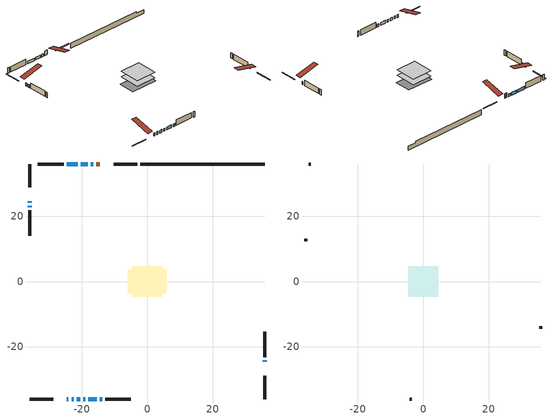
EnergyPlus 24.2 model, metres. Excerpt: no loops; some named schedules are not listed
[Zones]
conditioned space
 floor adiabatic (AdiabaticFloorConstruction): -4.61,-4.61 -4.61,4.61 4.61,4.61 4.61,-4.61 z0.92
 floor foundation (Slab1 construction): -5.94,-3.58 -5.94,3.58 5.94,3.58 5.94,-3.58 z-1.42
 wall outside (RimJoist1 construction): -3.12,35.91 -10.27,35.91 / -35.91,-35.91 -28.76,-35.91 / -35.91,35.91 -35.91,28.76 / 35.91,-35.91 35.91,-28.76 z0.92:1.22
 wall outside (AdiabaticWallConstruction 1): -14.47,35.91 -15.62,35.91 z0.92:2.95
 wall outside (AdiabaticWallConstruction): -16.54,35.91 -17.24,35.91 / -35.91,24.56 -35.91,24.05 / -24.56,-35.91 -24.07,-35.91 / 35.91,-24.56 35.91,-24.07 / -23.15,-35.91 -22.52,-35.91 / -35.91,23.12 -35.91,22.7 / -18.17,35.91 -20.36,35.91 / -21.29,35.91 -24.62,35.91 / -21.59,-35.91 -20.42,-35.91 / -19.5,-35.91 -18.92,-35.91 / -17.99,-35.91 -15.45,-35.91 / -14.52,-35.91 -13.8,-35.91 z0.92:2.14
 wall outside (Wall1 construction): -25.55,35.91 -33.39,35.91 / -12.87,-35.91 -5.03,-35.91 / -35.91,21.78 -35.91,13.93 / 35.91,-23.14 35.91,-15.3 z0.92:3.36
 wall foundation (FoundationWall1 construction): -2.19,35.91,-1.42 -2.19,35.91,0.92 32.1,35.91,0.92 32.1,35.91,0.24 35.91,35.91,0.24 35.91,35.91,-1.42
 window (WindowConstruction 6): -16.55,35.91 -17.24,35.91 z0.92:2.14
 window (WindowConstruction 8): -35.91,24.56 -35.91,24.05 z0.92:2.14
 window (WindowConstruction 9): -24.56,-35.91 -24.07,-35.91 z0.92:2.14
 window (WindowConstruction 10): 35.91,-24.56 35.91,-24.07 z0.92:2.14
 window (WindowConstruction 11): -23.14,-35.91 -22.52,-35.91 z0.92:2.14
 window (WindowConstruction 7): -35.91,23.12 -35.91,22.7 z0.92:2.14
 window (WindowConstruction): -18.17,35.91 -20.36,35.91 z0.92:2.14
 window (WindowConstruction 1): -21.29,35.91 -24.62,35.91 z0.92:2.14
 window (WindowConstruction 2): -21.59,-35.91 -20.43,-35.91 z0.92:2.14
 window (WindowConstruction 3): -19.5,-35.91 -18.92,-35.91 z0.92:2.14
 window (WindowConstruction 4): -17.99,-35.91 -15.45,-35.91 z0.92:2.14
 window (WindowConstruction 5): -14.52,-35.91 -13.8,-35.91 z0.92:2.14
 door (Door): -14.47,35.91 -15.62,35.91 z0.92:2.95
 ceiling adiabatic (AdiabaticFloorConstruction): 4.61,-4.61 4.61,4.61 -4.61,4.61 -4.61,-4.61 z0.92
attic - vented
 floor to conditioned space (Floor1 construction Reversed): -4.61,-4.61 -4.61,4.61 4.61,4.61 4.61,-4.61 z3.36
 wall outside (Wall2 construction): -34.32,35.91 -34.98,35.91 / -4.1,-35.91 -3.44,-35.91 / -35.91,13 -35.91,12.35 / 35.91,-14.37 35.91,-13.71 z0.92:3.36
 roof outside (Roof1 construction): -13.54,35.91,3.36 -13.54,26.82,5.63 -11.2,26.82,5.63 -11.2,35.91,3.36; -25.49,-35.91,3.36 -25.49,-26.82,5.63 -27.83,-26.82,5.63 -27.83,-35.91,3.36; -35.91,25.49,3.36 -26.82,25.49,5.63 -26.82,27.83,5.63 -35.91,27.83,3.36; 35.91,-25.49,3.36 26.82,-25.49,5.63 26.82,-27.83,5.63 35.91,-27.83,3.36
[Building]
Building 1: Terrain=Suburbs
[Site:Location]
Val Dor_QC: Latitude {deg}=48.06; Longitude {deg}=-77.79; Time Zone {hr}=-5; Elevation {m}=339; Keep Site Location Information=Yes
[Site:GroundTemperature:Shallow]
-3.62723, -6.2282, -6.43649, -5.2022, -0.247206, 4.68471, 8.96041, 11.669, 11.8991, 9.69612, 5.52945, 0.748825
[Site:WaterMainsTemperature]
Calculation Method=Schedule; Temperature Schedule=mains temperature schedule
[Material] Roughness=Rough; Thermal Absorptance=0.9
Name | Thickness {m} | Conductivity {W/m-K} | Density {kg/m3} | Specific Heat {J/kg-K} | Solar Absorptance | Visible Absorptance
asphalt or fiberglass shingles | 0.00635 | 0.162714 | 1121.4 | 1465.45 | 0.4 | 0.4
ceiling loosefill ins | 0.0846667 | 0.0480833 | 16.02 | 1046.75 | 0.7 | 0.7
ceiling stud and cavity | 0.1397 | 0.0965172 | 65.682 | 1177.47 | 0.7 | 0.7
concrete 4.0 in. | 0.1016 | 1.803125 | 2242.8 | 837.4 | 0.7 | 0.7
concrete 8.0 in. | 0.2032 | 1.803125 | 2242.8 | 837.4 | 0.7 | 0.7
door material | 0.04445 | 0.0451087 | 512.64 | 1214.23 | 0.7 | 0.7
exterior vertical ins | 0.0392557 | 0.029427 | 32.04 | 1214.23 | 0.7 | 0.7
floor covering | 0.0127 | 0.0433444 | 54.468 | 1339.84 | 0.6 | 0.6
floor rigid ins; wall rigid ins | 0.512978 | 0.029427 | 32.04 | 1214.23 | 0.7 | 0.7
floor stud and cavity | 0.1397 | 1.75129 | 37.0049 | 1207.88 | 0.7 | 0.7
furniture material conditioned space 1 | 0.1524 | 0.115458 | 640.8 | 1214.23 | 0.6 | 0.6
gypsum board | 0.0127 | 0.160291 | 801 | 837.4 | 0.6 | 0.6
gypsum board 1 | 0.0127 | 0.160291 | 801 | 837.4 | 0.7 | 0.7
osb sheathing 0.5 in. | 0.0127 | 0.115458 | 512.64 | 1214.23 | 0.7 | 0.7
osb sheathing 0.75 in. | 0.01905 | 0.115458 | 512.64 | 1214.23 | 0.7 | 0.7
osb sheathing 2.0 in. | 0.0508 | 0.115458 | 512.64 | 1214.23 | 0.7 | 0.7
rim joist stud and cavity | 0.0508 | 0.030446 | 125.044 | 1163.47 | 0.6 | 0.6
wall stud and cavity | 0.1397 | 0.0862374 | 139.0536 | 1170.24 | 0.7 | 0.7
wall stud and cavity 1 | 0.0889 | 6.1454 | 50.32683 | 1063.81 | 0.6 | 0.6
wall stud and cavity 2 | 0.0889 | 0.380278 | 52.3479 | 1209.89 | 0.7 | 0.7
wall stud and cavity 3 | 0.0889 | 0.391764 | 83.0341 | 1211.67 | 0.7 | 0.7
wood siding | 0.0254 | 0.102417 | 544.68 | 1172.36 | 0.4 | 0.4
wood siding 1 | 0.00254 | 0.102417 | 544.68 | 1172.36 | 0.4 | 0.4
wood siding 2; wood siding 3; wood siding 4 | 0.0254 | 0.102417 | 544.68 | 1172.36 | 0.7 | 0.7
[WindowMaterial:SimpleGlazingSystem]
Name | U-Factor {W/m2-K} | Solar Heat Gain Coefficient
WindowMaterial | 1.35023 | 0.36
WindowMaterial 1 | 2.09916 | 0.59
WindowMaterial 2 | 1.53192 | 0.28
WindowMaterial 3 | 1.86466 | 0.36
WindowMaterial 4 | 4.32891 | 0.68
WindowMaterial 5 | 4.37433 | 0.67
WindowMaterial 6 | 3.10757 | 0.5
WindowMaterial 7 | 2.986628 | 0.6
WindowMaterial 8 | 2.67207 | 0.47
WindowMaterial 9 | 2.671499 | 0.49
[Construction]
AdiabaticFloorConstruction: floor stud and cavity, floor rigid ins, osb sheathing 0.75 in., floor covering
AdiabaticWallConstruction: wood siding 3, wall rigid ins, wall stud and cavity 2, gypsum board
AdiabaticWallConstruction 1: wood siding 4, wall rigid ins, wall stud and cavity 2, gypsum board
Door: door material
Floor1 construction Reversed: gypsum board, ceiling stud and cavity, ceiling loosefill ins
FoundationWall1 construction: concrete 8.0 in., gypsum board 1
furniture construction conditioned space 1: furniture material conditioned space 1
PartitionWallConstruction: gypsum board, wall stud and cavity 3, gypsum board
RimJoist1 construction: wood siding 2, osb sheathing 2.0 in., rim joist stud and cavity
Roof1 construction: asphalt or fiberglass shingles
Slab1 construction: concrete 4.0 in.
Wall1 construction: wood siding, osb sheathing 0.5 in., wall stud and cavity, gypsum board
Wall2 construction: wood siding 1, wall stud and cavity 1
WindowConstruction: WindowMaterial
WindowConstruction 1: WindowMaterial 1
WindowConstruction 10; WindowConstruction 8; WindowConstruction 9: WindowMaterial 8
WindowConstruction 11: WindowMaterial 9
WindowConstruction 2: WindowMaterial 2
WindowConstruction 3: WindowMaterial 3
WindowConstruction 4: WindowMaterial 4
WindowConstruction 5: WindowMaterial 5
WindowConstruction 6: WindowMaterial 6
WindowConstruction 7: WindowMaterial 7
[Zone] Multiplier=1; Part of Total Floor Area=Yes
Name | Volume {m3}
attic - vented | 31.7615
conditioned space | 426.1
[Space]
Name | Zone | Volume {m3}
attic - vented 1 | attic - vented | 31.7615
conditioned space 1 | conditioned space | 426.1
[ZoneInfiltration:EffectiveLeakageArea]
infil attic - vented 1: Zone or Space=attic - vented 1; Schedule=Always On Discrete; Effective Air Leakage Area {cm2}=3096.36; Stack Coefficient=0.000327568; Wind Coefficient=1.22284e-05
[ZoneMixing]
whole house fan mix: Zone or Space=attic - vented; Schedule=Always On Continuous; Design Flow Rate Calculation Method=Flow/Zone; Design Flow Rate {m3/s}=0; Source Zone or Space=conditioned space
[SurfaceProperty:ExposedFoundationPerimeter]
Slab1: Exposed Perimeter Calculation Method=TotalExposedPerimeter; Total Exposed Perimeter {m}=38.1
[InternalMass] Zone or ZoneList=conditioned space; Space or SpaceList=conditioned space 1
Name | Construction | Surface Area {m2}
furniture mass conditioned space 1 | furniture construction conditioned space 1 | 68.1
partition wall mass | PartitionWallConstruction | 170.25
[Lights]
interior lighting: Zone or ZoneList or Space or SpaceList=conditioned space 1; Schedule=interior lighting schedule; Design Level Calculation Method=LightingLevel; Lighting Level {W}=343.2; Return Air Fraction=0; Fraction Radiant=0.6; Fraction Visible=0.2; Fraction Replaceable=1
[People]
occupants: Zone or ZoneList or Space or SpaceList=conditioned space 1; Number of People Schedule=occupants schedule; Number of People Calculation Method=People; Number of People=3; Fraction Radiant=0.314171; Sensible Heat Fraction=0.56303; Activity Level Schedule=occupants activity schedule; Carbon Dioxide Generation Rate {m3/s-W}=0; Enable ASHRAE 55 Comfort Warnings=No; Mean Radiant Temperature Calculation Type=EnclosureAveraged
[ElectricEquipment] Zone or ZoneList or Space or SpaceList=conditioned space 1; Design Level Calculation Method=EquipmentLevel
Name | Schedule | Design Level {W} | Fraction Latent | Fraction Radiant | Fraction Lost
clothes dryer | clothes dryer schedule | 140.772 | 0.015 | 0.081 | 0.85
clothes washer | clothes washer schedule | 32.1985 | 0.03 | 0.162 | 0.7
cooking range | cooking range schedule | 215.147 | 0.08 | 0.432 | 0.2
dishwasher | dishwasher schedule | 66.8632 | 0.3 | 0.18 | 0.4
fridge | fridge schedule | 72.9452 | 0 | 0.6 | 0
mech vent bath fan 0 | mech vent bath fan 0 schedule | 25.1 | 0 | 0 | 1
mech vent bath fan 1 | mech vent bath fan 1 schedule | 25.1 | 0 | 0 | 1
mech vent house fan | mech vent house fan schedule | 0 | 0 | 0 | 1
mech vent house fan cfis | mech vent house fan cfis schedule | 0 | 0 | 0 | 0
mech vent range fan 0 | mech vent range fan 0 schedule | 57 | 0 | 0 | 1
misc plug loads | misc plug loads schedule | 494.7 | 0.045 | 0.513 | 0.1
whole house fan | Always On Discrete | 0 | 0 | 0 | 1
[OtherEquipment] Zone or ZoneList or Space or SpaceList=conditioned space 1; Design Level Calculation Method=EquipmentLevel
Name | Fuel Type | Schedule | Design Level {W} | Fraction Latent | Fraction Radiant | Fraction Lost
clothes dryer 1 | Electricity | clothes dryer schedule | 0 | 0.015 | 0.081 | 0.85
cooking range 1 | Electricity | cooking range schedule | 0 | 0.08 | 0.432 | 0.2
general water use latent | None | general water use schedule | 62.594 | 1 | 0 | 0
general water use sensible | None | general water use schedule | -61.6891 | 0 | 0.6 | 0
mech vent house fan latent load | None | Always On Discrete | 0 | 1 | 0 | 0
mech vent house fan sensible load | None | Always On Discrete | 0 | 0 | 0 | 0
water heater energy adjustment1 | Electricity | Always On Discrete | 0.01 | 0 | 0 | 1
[ZoneInfiltration:DesignFlowRate] Zone or ZoneList or Space or SpaceList=conditioned space 1; Schedule=Always On Discrete; Design Flow Rate Calculation Method=Flow/Zone; Design Flow Rate {m3/s}=0
infil flow; natural vent flow; whole house fan flow
[ZoneControl:Thermostat]
conditioned space Thermostat: Zone or ZoneList=conditioned space; Control Type Schedule=conditioned space Thermostat Schedule; Control 1=conditioned space temperature setpoint; Temperature Difference Between Cutout And Setpoint {deltaC}=0
[ZoneHVAC:Baseboard:Convective:Electric]
electric baseboard: Availability Schedule=Always On Discrete; Heating Design Capacity {W}=8976.18; Efficiency=1
[Zone equipment]
conditioned space: electric baseboard
[Foundation:Kiva]
Foundation Kiva 1: Initial Indoor Air Temperature {C}=18; Wall Height Above Grade {m}=0.920008; Wall Depth Below Slab {m}=0.2032; Custom Block Material Name 1=exterior vertical ins; Custom Block Depth 1 {m}=2.34001; Custom Block X Position 1 {m}=0.2159; Custom Block Z Position 1 {m}=0
[Foundation:Kiva:Settings]
Soil Conductivity {W/m-K}=0.849921; Soil Density {kg/m3}=1842.3; Soil Specific Heat {J/kg-K}=418.7; Ground Solar Absorptivity=0.9; Ground Thermal Absorptivity=0.9; Ground Surface Roughness {m}=0.03; Far-Field Width {m}=40; Deep-Ground Boundary Condition=ZeroFlux; Deep-Ground Depth {m}=40; Minimum Cell Dimension {m}=0.2; Maximum Cell Growth Coefficient=3; Simulation Timestep=Timestep
[Exterior:Lights]
exterior lighting: Schedule=exterior lighting schedule; Design Level {W}=75.6
[EnergyManagementSystem:GlobalVariable]
infil_program_Qfan
infil_program_Qinf
natural_vent_program_Qnv
natural_vent_program_Qwhf
[EnergyManagementSystem:Sensor]
Name | Output:Variable or Output:Meter Index Key | Output:Variable or Output:Meter
airflow_gain | infil flow | Infiltration Sensible Heat Gain Energy
airflow_gain_1 | natural vent flow | Infiltration Sensible Heat Gain Energy
airflow_gain_2 | whole house fan flow | Infiltration Sensible Heat Gain Energy
airflow_loss | infil flow | Infiltration Sensible Heat Loss Energy
airflow_loss_1 | natural vent flow | Infiltration Sensible Heat Loss Energy
airflow_loss_2 | whole house fan flow | Infiltration Sensible Heat Loss Energy
clg_load_cond |  | Cooling:EnergyTransfer:Zone:CONDITIONED SPACE
clg_sp_s; clg_sp_s_1 | cooling setpoint | Schedule Value
clothes_dryer_exhaust_0_sch_s | clothes dryer exhaust 0 schedule | Schedule Value
conditioned_space_clg_unmet_s | conditioned space | Zone Cooling Setpoint Not Met Time
conditioned_space_htg_unmet_s | conditioned space | Zone Heating Setpoint Not Met Time
cool_season | cooling season schedule | Schedule Value
fridge_tin_s | conditioned space | Zone Mean Air Temperature
htg_load_cond |  | Heating:EnergyTransfer:Zone:CONDITIONED SPACE
htg_sp_s; htg_sp_s_1 | heating setpoint | Schedule Value
ig_ee_conv | clothes dryer | Electric Equipment Convective Heating Energy
ig_ee_conv_2 | cooking range | Electric Equipment Convective Heating Energy
ig_ee_conv_4 | fridge | Electric Equipment Convective Heating Energy
ig_ee_conv_5 | misc plug loads | Electric Equipment Convective Heating Energy
ig_ee_conv_6 | whole house fan | Electric Equipment Convective Heating Energy
ig_ee_rad | clothes dryer | Electric Equipment Radiant Heating Energy
ig_ee_rad_2 | cooking range | Electric Equipment Radiant Heating Energy
ig_ee_rad_4 | fridge | Electric Equipment Radiant Heating Energy
ig_ee_rad_5 | misc plug loads | Electric Equipment Radiant Heating Energy
ig_ee_rad_6 | whole house fan | Electric Equipment Radiant Heating Energy
ig_lgt_conv | interior lighting | Lights Convective Heating Energy
ig_lgt_rad | interior lighting | Lights Radiant Heating Energy
ig_lgt_vis | interior lighting | Lights Visible Radiation Heating Energy
ig_oe_conv | clothes dryer 1 | Other Equipment Convective Heating Energy
ig_oe_conv_1 | cooking range 1 | Other Equipment Convective Heating Energy
ig_oe_conv_2 | general water use latent | Other Equipment Convective Heating Energy
ig_oe_conv_3 | general water use sensible | Other Equipment Convective Heating Energy
ig_oe_conv_4 | water heater energy adjustment1 | Other Equipment Convective Heating Energy
ig_oe_rad | clothes dryer 1 | Other Equipment Radiant Heating Energy
ig_oe_rad_1 | cooking range 1 | Other Equipment Radiant Heating Energy
ig_oe_rad_2 | general water use latent | Other Equipment Radiant Heating Energy
ig_oe_rad_3 | general water use sensible | Other Equipment Radiant Heating Energy
ig_oe_rad_4 | water heater energy adjustment1 | Other Equipment Radiant Heating Energy
ig_ppl_conv | occupants | People Convective Heating Energy
ig_ppl_rad | occupants | People Radiant Heating Energy
im_conv | furniture mass conditioned space 1 | Surface Inside Face Convection Heat Gain Energy
im_conv_1 | partition wall mass | Surface Inside Face Convection Heat Gain Energy
im_ig | furniture mass conditioned space 1 | Surface Inside Face Internal Gains Radiation Heat Gain Energy
im_ig_1 | partition wall mass | Surface Inside Face Internal Gains Radiation Heat Gain Energy
im_lgt | furniture mass conditioned space 1 | Surface Inside Face Lights Radiation Heat Gain Energy
im_lgt_1 | partition wall mass | Surface Inside Face Lights Radiation Heat Gain Energy
im_sol | furniture mass conditioned space 1 | Surface Inside Face Solar Radiation Heat Gain Energy
im_sol_1 | partition wall mass | Surface Inside Face Solar Radiation Heat Gain Energy
im_surf | furniture mass conditioned space 1 | Surface Inside Face Net Surface Thermal Radiation Heat Gain Energy
im_surf_1 | partition wall mass | Surface Inside Face Net Surface Thermal Radiation Heat Gain Energy
mech_vent_bath_fan_0_sch_s | mech vent bath fan 0 schedule | Schedule Value
mech_vent_bath_fan_1_sch_s | mech vent bath fan 1 schedule | Schedule Value
mech_vent_range_fan_0_sch_s | mech vent range fan 0 schedule | Schedule Value
mv_conv | mech vent bath fan 0 | Electric Equipment Convective Heating Energy
mv_conv_1 | mech vent bath fan 1 | Electric Equipment Convective Heating Energy
mv_conv_2 | mech vent house fan | Electric Equipment Convective Heating Energy
mv_conv_3 | mech vent house fan cfis | Electric Equipment Convective Heating Energy
mv_conv_4 | mech vent range fan 0 | Electric Equipment Convective Heating Energy
mv_conv_5 | mech vent house fan latent load | Other Equipment Convective Heating Energy
mv_conv_6 | mech vent house fan sensible load | Other Equipment Convective Heating Energy
mv_rad | mech vent bath fan 0 | Electric Equipment Radiant Heating Energy
mv_rad_1 | mech vent bath fan 1 | Electric Equipment Radiant Heating Energy
mv_rad_2 | mech vent house fan | Electric Equipment Radiant Heating Energy
mv_rad_3 | mech vent house fan cfis | Electric Equipment Radiant Heating Energy
mv_rad_4 | mech vent range fan 0 | Electric Equipment Radiant Heating Energy
mv_rad_5 | mech vent house fan latent load | Other Equipment Radiant Heating Energy
mv_rad_6 | mech vent house fan sensible load | Other Equipment Radiant Heating Energy
natural_vent_s | natural vent schedule | Schedule Value
out_pb_s |  | Site Outdoor Air Barometric Pressure
out_wt_s |  | Site Outdoor Air Humidity Ratio
site_vw_s |  | Site Wind Speed
ss_back_out | Window1 | Surface Window Shortwave from Zone Back Out Window Heat Transfer Rate
ss_back_out_1 | Window10 | Surface Window Shortwave from Zone Back Out Window Heat Transfer Rate
ss_back_out_10 | Window8 | Surface Window Shortwave from Zone Back Out Window Heat Transfer Rate
ss_back_out_11 | Window9 | Surface Window Shortwave from Zone Back Out Window Heat Transfer Rate
ss_back_out_2 | Window11 | Surface Window Shortwave from Zone Back Out Window Heat Transfer Rate
ss_back_out_3 | Window12 | Surface Window Shortwave from Zone Back Out Window Heat Transfer Rate
ss_back_out_4 | Window13 | Surface Window Shortwave from Zone Back Out Window Heat Transfer Rate
ss_back_out_5 | Window2 | Surface Window Shortwave from Zone Back Out Window Heat Transfer Rate
ss_back_out_6 | Window3 | Surface Window Shortwave from Zone Back Out Window Heat Transfer Rate
ss_back_out_7 | Window5 | Surface Window Shortwave from Zone Back Out Window Heat Transfer Rate
ss_back_out_8 | Window6 | Surface Window Shortwave from Zone Back Out Window Heat Transfer Rate
ss_back_out_9 | Window7 | Surface Window Shortwave from Zone Back Out Window Heat Transfer Rate
ss_conv | Door1 | Surface Inside Face Convection Heat Gain Energy
ss_conv_1 | Window1 | Surface Inside Face Convection Heat Gain Energy
ss_conv_10 | Window7 | Surface Inside Face Convection Heat Gain Energy
ss_conv_11 | Window8 | Surface Inside Face Convection Heat Gain Energy
ss_conv_12 | Window9 | Surface Inside Face Convection Heat Gain Energy
ss_conv_2 | Window10 | Surface Inside Face Convection Heat Gain Energy
ss_conv_3 | Window11 | Surface Inside Face Convection Heat Gain Energy
ss_conv_4 | Window12 | Surface Inside Face Convection Heat Gain Energy
ss_conv_5 | Window13 | Surface Inside Face Convection Heat Gain Energy
ss_conv_6 | Window2 | Surface Inside Face Convection Heat Gain Energy
ss_conv_7 | Window3 | Surface Inside Face Convection Heat Gain Energy
ss_conv_8 | Window5 | Surface Inside Face Convection Heat Gain Energy
ss_conv_9 | Window6 | Surface Inside Face Convection Heat Gain Energy
ss_ig | Door1 | Surface Inside Face Internal Gains Radiation Heat Gain Energy
ss_ig_1 | Window1 | Surface Inside Face Internal Gains Radiation Heat Gain Energy
ss_ig_10 | Window7 | Surface Inside Face Internal Gains Radiation Heat Gain Energy
ss_ig_11 | Window8 | Surface Inside Face Internal Gains Radiation Heat Gain Energy
ss_ig_12 | Window9 | Surface Inside Face Internal Gains Radiation Heat Gain Energy
ss_ig_2 | Window10 | Surface Inside Face Internal Gains Radiation Heat Gain Energy
ss_ig_3 | Window11 | Surface Inside Face Internal Gains Radiation Heat Gain Energy
ss_ig_4 | Window12 | Surface Inside Face Internal Gains Radiation Heat Gain Energy
ss_ig_5 | Window13 | Surface Inside Face Internal Gains Radiation Heat Gain Energy
ss_ig_6 | Window2 | Surface Inside Face Internal Gains Radiation Heat Gain Energy
ss_ig_7 | Window3 | Surface Inside Face Internal Gains Radiation Heat Gain Energy
ss_ig_8 | Window5 | Surface Inside Face Internal Gains Radiation Heat Gain Energy
ss_ig_9 | Window6 | Surface Inside Face Internal Gains Radiation Heat Gain Energy
ss_lgt | Door1 | Surface Inside Face Lights Radiation Heat Gain Energy
ss_sol | Door1 | Surface Inside Face Solar Radiation Heat Gain Energy
ss_surf | Door1 | Surface Inside Face Net Surface Thermal Radiation Heat Gain Energy
ss_surf_1 | Window1 | Surface Inside Face Net Surface Thermal Radiation Heat Gain Energy
ss_surf_10 | Window7 | Surface Inside Face Net Surface Thermal Radiation Heat Gain Energy
ss_surf_11 | Window8 | Surface Inside Face Net Surface Thermal Radiation Heat Gain Energy
ss_surf_12 | Window9 | Surface Inside Face Net Surface Thermal Radiation Heat Gain Energy
ss_surf_2 | Window10 | Surface Inside Face Net Surface Thermal Radiation Heat Gain Energy
ss_surf_3 | Window11 | Surface Inside Face Net Surface Thermal Radiation Heat Gain Energy
ss_surf_4 | Window12 | Surface Inside Face Net Surface Thermal Radiation Heat Gain Energy
ss_surf_5 | Window13 | Surface Inside Face Net Surface Thermal Radiation Heat Gain Energy
ss_surf_6 | Window2 | Surface Inside Face Net Surface Thermal Radiation Heat Gain Energy
ss_surf_7 | Window3 | Surface Inside Face Net Surface Thermal Radiation Heat Gain Energy
ss_surf_8 | Window5 | Surface Inside Face Net Surface Thermal Radiation Heat Gain Energy
ss_surf_9 | Window6 | Surface Inside Face Net Surface Thermal Radiation Heat Gain Energy
ss_trans_in | Window1 | Surface Window Transmitted Solar Radiation Rate
ss_trans_in_1 | Window10 | Surface Window Transmitted Solar Radiation Rate
ss_trans_in_10 | Window8 | Surface Window Transmitted Solar Radiation Rate
ss_trans_in_11 | Window9 | Surface Window Transmitted Solar Radiation Rate
ss_trans_in_2 | Window11 | Surface Window Transmitted Solar Radiation Rate
ss_trans_in_3 | Window12 | Surface Window Transmitted Solar Radiation Rate
ss_trans_in_4 | Window13 | Surface Window Transmitted Solar Radiation Rate
ss_trans_in_5 | Window2 | Surface Window Transmitted Solar Radiation Rate
ss_trans_in_6 | Window3 | Surface Window Transmitted Solar Radiation Rate
ss_trans_in_7 | Window5 | Surface Window Transmitted Solar Radiation Rate
ss_trans_in_8 | Window6 | Surface Window Transmitted Solar Radiation Rate
ss_trans_in_9 | Window7 | Surface Window Transmitted Solar Radiation Rate
ss_trans_out | Window1 | Surface Inside Face Initial Transmitted Diffuse Transmitted Out Window Solar Radiation Rate
ss_trans_out_1 | Window10 | Surface Inside Face Initial Transmitted Diffuse Transmitted Out Window Solar Radiation Rate
ss_trans_out_10 | Window8 | Surface Inside Face Initial Transmitted Diffuse Transmitted Out Window Solar Radiation Rate
ss_trans_out_11 | Window9 | Surface Inside Face Initial Transmitted Diffuse Transmitted Out Window Solar Radiation Rate
ss_trans_out_2 | Window11 | Surface Inside Face Initial Transmitted Diffuse Transmitted Out Window Solar Radiation Rate
ss_trans_out_3 | Window12 | Surface Inside Face Initial Transmitted Diffuse Transmitted Out Window Solar Radiation Rate
ss_trans_out_4 | Window13 | Surface Inside Face Initial Transmitted Diffuse Transmitted Out Window Solar Radiation Rate
ss_trans_out_5 | Window2 | Surface Inside Face Initial Transmitted Diffuse Transmitted Out Window Solar Radiation Rate
ss_trans_out_6 | Window3 | Surface Inside Face Initial Transmitted Diffuse Transmitted Out Window Solar Radiation Rate
ss_trans_out_7 | Window5 | Surface Inside Face Initial Transmitted Diffuse Transmitted Out Window Solar Radiation Rate
ss_trans_out_8 | Window6 | Surface Inside Face Initial Transmitted Diffuse Transmitted Out Window Solar Radiation Rate
ss_trans_out_9 | Window7 | Surface Inside Face Initial Transmitted Diffuse Transmitted Out Window Solar Radiation Rate
s_conv | Floor1 | Surface Inside Face Convection Heat Gain Energy
s_conv_1 | FoundationWall1 | Surface Inside Face Convection Heat Gain Energy
s_conv_10 | Wall1:180 | Surface Inside Face Convection Heat Gain Energy
s_conv_11 | Wall1:270 | Surface Inside Face Convection Heat Gain Energy
s_conv_12 | Wall1:90 | Surface Inside Face Convection Heat Gain Energy
s_conv_2 | inferred conditioned ceiling | Surface Inside Face Convection Heat Gain Energy
s_conv_3 | inferred conditioned floor | Surface Inside Face Convection Heat Gain Energy
s_conv_4 | RimJoist1:0 | Surface Inside Face Convection Heat Gain Energy
s_conv_5 | RimJoist1:180 | Surface Inside Face Convection Heat Gain Energy
s_conv_6 | RimJoist1:270 | Surface Inside Face Convection Heat Gain Energy
s_conv_7 | RimJoist1:90 | Surface Inside Face Convection Heat Gain Energy
s_conv_8 | Slab1 | Surface Inside Face Convection Heat Gain Energy
s_conv_9 | Wall1:0 | Surface Inside Face Convection Heat Gain Energy
s_ig | Floor1 | Surface Inside Face Internal Gains Radiation Heat Gain Energy
s_ig_1 | FoundationWall1 | Surface Inside Face Internal Gains Radiation Heat Gain Energy
s_ig_10 | Wall1:180 | Surface Inside Face Internal Gains Radiation Heat Gain Energy
s_ig_11 | Wall1:270 | Surface Inside Face Internal Gains Radiation Heat Gain Energy
s_ig_12 | Wall1:90 | Surface Inside Face Internal Gains Radiation Heat Gain Energy
s_ig_2 | inferred conditioned ceiling | Surface Inside Face Internal Gains Radiation Heat Gain Energy
s_ig_3 | inferred conditioned floor | Surface Inside Face Internal Gains Radiation Heat Gain Energy
s_ig_4 | RimJoist1:0 | Surface Inside Face Internal Gains Radiation Heat Gain Energy
s_ig_5 | RimJoist1:180 | Surface Inside Face Internal Gains Radiation Heat Gain Energy
s_ig_6 | RimJoist1:270 | Surface Inside Face Internal Gains Radiation Heat Gain Energy
s_ig_7 | RimJoist1:90 | Surface Inside Face Internal Gains Radiation Heat Gain Energy
